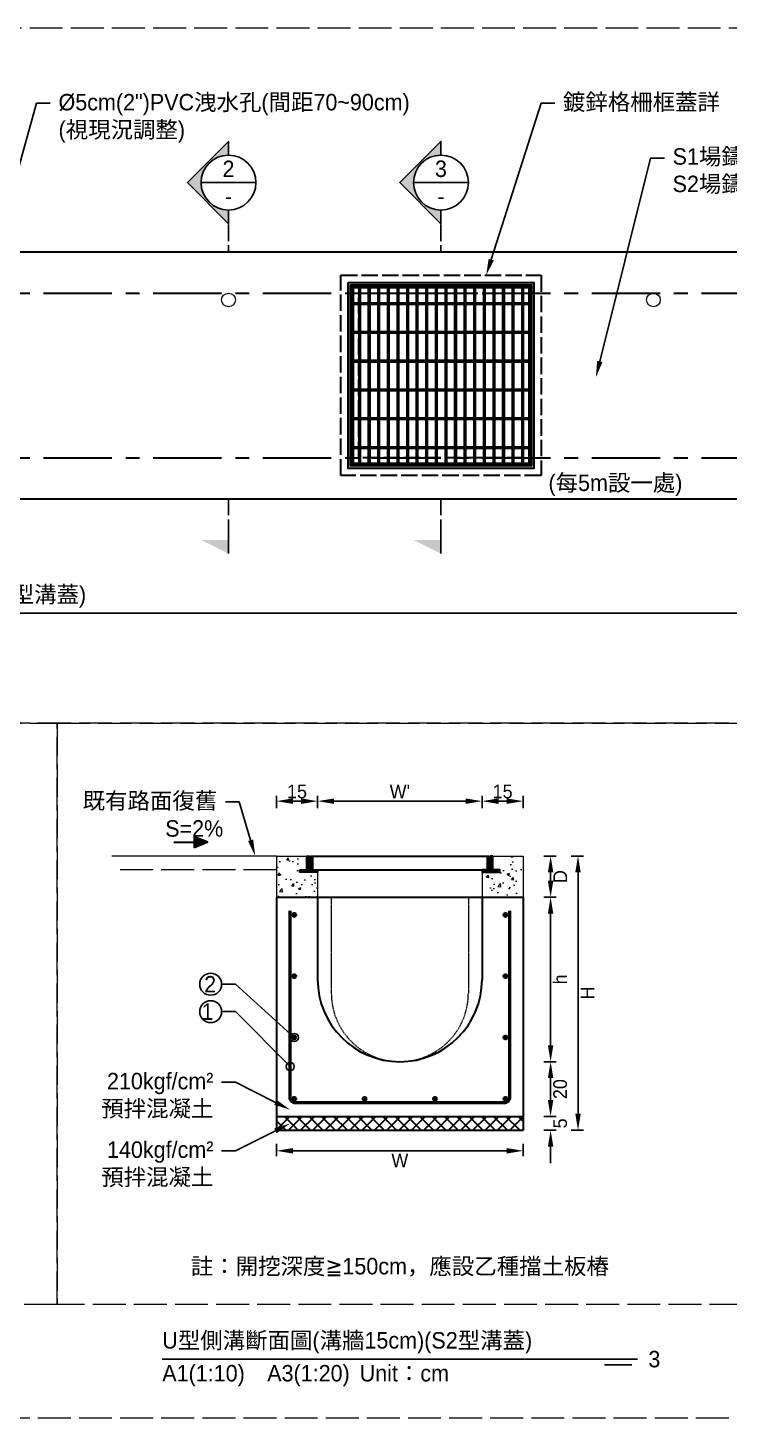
# Model space of a CAD drawing. Extents: x -8520 to 1950, y -2159 to 466.
# Drawn here: x -1471 to -1215, y -1164 to -657 of the extents above; entities that cross this region are included whole.
import ezdxf
from ezdxf import colors
from ezdxf.entities.mleader import LeaderData, LeaderLine
from ezdxf.math import Vec2, Vec3

# ---------------------------------------------------------------- set-up
doc = ezdxf.new("R2010")
doc.units = 0
doc.header["$MEASUREMENT"] = 0
for name, pattern in [('ACAD_ISO02W100', [15, 12, -3]), ('CENTERX2', [4, 2.5, -0.5, 0.5, -0.5]), ('HIDDEN', [0.375, 0.25, -0.125])]:
    doc.linetypes.add(name, pattern=pattern)
doc.layers.add('一、4.基本-隱藏', color=9, linetype='ACAD_ISO02W100', lineweight=20, plot=False)
doc.layers.add('三、3.文字-註解文字', color=2, linetype='Continuous')
for name, color, linetype, lineweight in [('二、1.繪圖-既有設施', 8, 'Continuous', 20), ('二、2.繪圖-施作項目', 181, 'Continuous', 30), ('二、3.繪圖-排水流向', 170, 'Continuous', 30), ('二、4.繪圖-設計鋪面', 40, 'Continuous', 20), ('二、5.繪圖-鋼筋', 60, 'Continuous', 50), ('二、6.繪圖-其他施作項目', 35, 'Continuous', 30)]:
    doc.layers.add(name, color=color, linetype=linetype, lineweight=lineweight)
doc.styles.add('次圖名(詳圖)', font='MS PGothic.ttf', dxfattribs={"height": 6})
doc.styles.add('註解文字(詳圖)', font='MS PGothic.ttf', dxfattribs={"height": 5})
doc.dimstyles.new('註解文字(詳圖)', dxfattribs={"dimtxt": 6, "dimasz": 6, "dimexe": 2, "dimexo": 5, "dimgap": 1, "dimtad": 2, "dimzin": 0, "dimdsep": 46, "dimtxsty": '註解文字(詳圖)', "dimcen": 0.1, "dimclrd": 256, "dimclre": 256, "dimclrt": 256, "dimadec": 0, "dimazin": 0, "dimtfac": 1, "dimtofl": 0, "dimtmove": 0, "dimatfit": 3, "dimfxlon": 1, "dimtolj": 1, "dimtzin": 0, "dimlwd": -1, "dimlwe": -1, "dimarcsym": 1})
pattern_1 = [(45, (-2755.3608, -570.0957), (-2.65165, 2.65165), []), (45, (-2754.477, -570.0957), (-2.65165, 2.65165), []), (45, (-2753.593, -570.0957), (-2.65165, 2.65165), []), (45, (-2752.709, -570.0957), (-2.65165, 2.65165), [])]

# ---------------------------------------------------------------- blocks, each defined once
blk = doc.blocks.new('排水流向')
at = {"layer": '二、3.繪圖-排水流向'}
h = blk.add_hatch(color=256, dxfattribs=at)
h.dxf.hatch_style = 1
h.paths.add_polyline_path([(0, 1), (0, -1), (2.5, 0)])
for points in [[(-3.75, 0), (0, 0)], [(0, 1), (0, -1)], [(2.5, 0), (0, 1)], [(2.5, 0), (0, -1)]]:
    blk.add_lwpolyline(points, dxfattribs=at)
blk = doc.blocks.new('*D112')
at = {"layer": 'Defpoints', "color": 0, "transparency": 16777216}
for p in [(-1365, -939), (-1365, -974), (-1305, -974)]:
    blk.add_point(p, dxfattribs=at)
at = {"layer": '三、3.文字-註解文字', "transparency": 16777216}
for p, q in [((-1365, -941.5), (-1365, -937)), ((-1305, -941.5), (-1305, -937)), ((-1311, -939), (-1359, -939))]:
    blk.add_line(p, q, dxfattribs=at)
for points in [[(-1359, -938), (-1359, -940), (-1365, -939)], [(-1311, -938), (-1311, -940), (-1305, -939)]]:
    blk.add_solid(points, dxfattribs=at)
at = {"layer": '三、3.文字-註解文字', "transparency": 16777216, "insert": (-1335, -935.5), "char_height": 5, "attachment_point": 5, "style": '註解文字(詳圖)'}
blk.add_mtext("\\A1;W'", dxfattribs=at)
blk = doc.blocks.new('*D113')
at = {"layer": 'Defpoints', "color": 0, "transparency": 16777216}
for p in [(-1380, -939), (-1380, -974), (-1365, -974)]:
    blk.add_point(p, dxfattribs=at)
at = {"layer": '三、3.文字-註解文字', "transparency": 16777216}
for p, q in [((-1380, -941.5), (-1380, -937)), ((-1365, -941.5), (-1365, -937)), ((-1371, -939), (-1374, -939))]:
    blk.add_line(p, q, dxfattribs=at)
for points in [[(-1374, -938), (-1374, -940), (-1380, -939)], [(-1371, -938), (-1371, -940), (-1365, -939)]]:
    blk.add_solid(points, dxfattribs=at)
at = {"layer": '三、3.文字-註解文字', "transparency": 16777216, "insert": (-1372.5, -935.5), "char_height": 5, "attachment_point": 5, "style": '註解文字(詳圖)'}
blk.add_mtext('\\A1;15', dxfattribs=at)
blk = doc.blocks.new('*D114')
at = {"layer": 'Defpoints', "color": 0, "transparency": 16777216}
for p in [(-1305, -939), (-1305, -974), (-1290, -974)]:
    blk.add_point(p, dxfattribs=at)
at = {"layer": '三、3.文字-註解文字', "transparency": 16777216}
for p, q in [((-1305, -941.5), (-1305, -937)), ((-1290, -941.5), (-1290, -937)), ((-1296, -939), (-1299, -939))]:
    blk.add_line(p, q, dxfattribs=at)
for points in [[(-1299, -938), (-1299, -940), (-1305, -939)], [(-1296, -938), (-1296, -940), (-1290, -939)]]:
    blk.add_solid(points, dxfattribs=at)
at = {"layer": '三、3.文字-註解文字', "transparency": 16777216, "insert": (-1297.5, -935.5), "char_height": 5, "attachment_point": 5, "style": '註解文字(詳圖)'}
blk.add_mtext('\\A1;15', dxfattribs=at)
blk = doc.blocks.new('*D132')
at = {"layer": 'Defpoints', "color": 0, "transparency": 16777216}
for p in [(-1380, -1059), (-1290, -1059), (-1380, -1066.5)]:
    blk.add_point(p, dxfattribs=at)
at = {"layer": '三、3.文字-註解文字', "transparency": 16777216}
for p, q in [((-1380, -1064), (-1380, -1068.5)), ((-1290, -1064), (-1290, -1068.5)), ((-1296, -1066.5), (-1374, -1066.5))]:
    blk.add_line(p, q, dxfattribs=at)
for points in [[(-1374, -1065.5), (-1374, -1067.5), (-1380, -1066.5)], [(-1296, -1065.5), (-1296, -1067.5), (-1290, -1066.5)]]:
    blk.add_solid(points, dxfattribs=at)
at = {"layer": '三、3.文字-註解文字', "transparency": 16777216, "insert": (-1335, -1070), "char_height": 5, "attachment_point": 5, "style": '註解文字(詳圖)'}
blk.add_mtext('\\A1;W', dxfattribs=at)
blk = doc.blocks.new('*D153')
at = {"layer": 'Defpoints', "color": 0, "transparency": 16777216}
for p in [(-1335, -974), (-1280, -974), (-1335, -1034)]:
    blk.add_point(p, dxfattribs=at)
at = {"layer": '三、3.文字-註解文字', "transparency": 16777216}
for p, q in [((-1282.5, -974), (-1278, -974)), ((-1280, -1028), (-1280, -980)), ((-1282.5, -1034), (-1278, -1034))]:
    blk.add_line(p, q, dxfattribs=at)
for points in [[(-1281, -980), (-1279, -980), (-1280, -974)], [(-1281, -1028), (-1279, -1028), (-1280, -1034)]]:
    blk.add_solid(points, dxfattribs=at)
at = {"layer": '三、3.文字-註解文字', "transparency": 16777216, "insert": (-1276.5, -1004), "char_height": 5, "attachment_point": 5, "rotation": 90, "style": '註解文字(詳圖)'}
blk.add_mtext('\\A1;h', dxfattribs=at)
blk = doc.blocks.new('*D154')
at = {"layer": 'Defpoints', "color": 0, "transparency": 16777216}
for p in [(-1335, -1034), (-1335, -1054), (-1280, -1054)]:
    blk.add_point(p, dxfattribs=at)
at = {"layer": '三、3.文字-註解文字', "transparency": 16777216}
for p, q in [((-1282.5, -1034), (-1278, -1034)), ((-1280, -1040), (-1280, -1048)), ((-1282.5, -1054), (-1278, -1054))]:
    blk.add_line(p, q, dxfattribs=at)
for points in [[(-1281, -1040), (-1279, -1040), (-1280, -1034)], [(-1281, -1048), (-1279, -1048), (-1280, -1054)]]:
    blk.add_solid(points, dxfattribs=at)
at = {"layer": '三、3.文字-註解文字', "transparency": 16777216, "insert": (-1276.5, -1044), "char_height": 5, "attachment_point": 5, "rotation": 90, "style": '註解文字(詳圖)'}
blk.add_mtext('\\A1;20', dxfattribs=at)
blk = doc.blocks.new('*D155')
at = {"layer": 'Defpoints', "color": 0, "transparency": 16777216}
for p in [(-1335, -1054), (-1335, -1059), (-1280, -1059)]:
    blk.add_point(p, dxfattribs=at)
at = {"layer": '三、3.文字-註解文字', "transparency": 16777216}
for p, q in [((-1280, -1048), (-1280, -1042)), ((-1282.5, -1054), (-1278, -1054)), ((-1282.5, -1059), (-1278, -1059)), ((-1280, -1065), (-1280, -1071))]:
    blk.add_line(p, q, dxfattribs=at)
for points in [[(-1281, -1048), (-1279, -1048), (-1280, -1054)], [(-1281, -1065), (-1279, -1065), (-1280, -1059)]]:
    blk.add_solid(points, dxfattribs=at)
at = {"layer": '三、3.文字-註解文字', "transparency": 16777216, "insert": (-1276.5, -1056.5), "char_height": 5, "attachment_point": 5, "rotation": 90, "style": '註解文字(詳圖)'}
blk.add_mtext('\\A1;5', dxfattribs=at)
blk = doc.blocks.new('*D156')
at = {"layer": 'Defpoints', "color": 0, "transparency": 16777216}
for p in [(-1290, -959), (-1280, -959), (-1290, -974)]:
    blk.add_point(p, dxfattribs=at)
at = {"layer": '三、3.文字-註解文字', "transparency": 16777216}
for p, q in [((-1282.5, -959), (-1278, -959)), ((-1280, -968), (-1280, -965)), ((-1282.5, -974), (-1278, -974))]:
    blk.add_line(p, q, dxfattribs=at)
for points in [[(-1281, -965), (-1279, -965), (-1280, -959)], [(-1281, -968), (-1279, -968), (-1280, -974)]]:
    blk.add_solid(points, dxfattribs=at)
at = {"layer": '三、3.文字-註解文字', "transparency": 16777216, "insert": (-1276.5, -966.5), "char_height": 5, "attachment_point": 5, "rotation": 90, "style": '註解文字(詳圖)'}
blk.add_mtext('\\A1;D', dxfattribs=at)
blk = doc.blocks.new('*D157')
at = {"layer": 'Defpoints', "color": 0, "transparency": 16777216}
for p in [(-1290, -959), (-1270, -959), (-1290, -1059)]:
    blk.add_point(p, dxfattribs=at)
at = {"layer": '三、3.文字-註解文字', "transparency": 16777216}
for p, q in [((-1272.5, -959), (-1268, -959)), ((-1270, -1053), (-1270, -965)), ((-1272.5, -1059), (-1268, -1059))]:
    blk.add_line(p, q, dxfattribs=at)
for points in [[(-1271, -965), (-1269, -965), (-1270, -959)], [(-1271, -1053), (-1269, -1053), (-1270, -1059)]]:
    blk.add_solid(points, dxfattribs=at)
at = {"layer": '三、3.文字-註解文字', "transparency": 16777216, "insert": (-1266.5, -1009), "char_height": 5, "attachment_point": 5, "rotation": 90, "style": '註解文字(詳圖)'}
blk.add_mtext('\\A1;H', dxfattribs=at)
blk = doc.blocks.new('_Small')
at = {"color": 0, "linetype": 'ByBlock', "lineweight": -2}
blk.add_circle((0, 0), 0.25, dxfattribs=at)
blk = doc.blocks.new('*D377')
at = {"layer": 'Defpoints', "color": 0, "transparency": 16777216}
for p in [(-1575, -738.75), (-615, -738.75), (-1545, -828.75)]:
    blk.add_point(p, dxfattribs=at)
at = {"layer": '三、3.文字-註解文字', "transparency": 16777216}
for p, q in [((-1572.5, -738.75), (-1577, -738.75)), ((-1575, -822.75), (-1575, -744.75)), ((-1572.5, -828.75), (-1577, -828.75))]:
    blk.add_line(p, q, dxfattribs=at)
for points in [[(-1576, -744.75), (-1574, -744.75), (-1575, -738.75)], [(-1576, -822.75), (-1574, -822.75), (-1575, -828.75)]]:
    blk.add_solid(points, dxfattribs=at)
at = {"layer": '三、3.文字-註解文字', "transparency": 16777216, "insert": (-1578.5, -783.75), "char_height": 5, "attachment_point": 5, "rotation": 90, "style": '註解文字(詳圖)'}
blk.add_mtext('\\A1;W', dxfattribs=at)
blk = doc.blocks.new('*D378')
at = {"layer": 'Defpoints', "color": 0, "transparency": 16777216}
for p in [(-2505, -738.75), (-615, -738.75), (-2475, -828.75)]:
    blk.add_point(p, dxfattribs=at)
at = {"layer": '三、3.文字-註解文字', "transparency": 16777216}
for p, q in [((-2502.5, -738.75), (-2507, -738.75)), ((-2505, -822.75), (-2505, -744.75)), ((-2502.5, -828.75), (-2507, -828.75))]:
    blk.add_line(p, q, dxfattribs=at)
for points in [[(-2506, -744.75), (-2504, -744.75), (-2505, -738.75)], [(-2506, -822.75), (-2504, -822.75), (-2505, -828.75)]]:
    blk.add_solid(points, dxfattribs=at)
at = {"layer": '三、3.文字-註解文字', "transparency": 16777216, "insert": (-2508.5, -783.75), "char_height": 5, "attachment_point": 5, "rotation": 90, "style": '註解文字(詳圖)'}
blk.add_mtext('\\A1;W', dxfattribs=at)

msp = doc.modelspace()

# ---------------------------------------------------------------- hatches: boundary and pattern name
at = {"layer": '三、3.文字-註解文字'}
h = msp.add_hatch(color=256, dxfattribs=at)
h.dxf.hatch_style = 1
h.paths.add_polyline_path([(-1397.5, -698.443), (-1412.5, -713.443), (-1397.5, -728.443), (-1397.5, -723.443, -0.4142136), (-1407.5, -713.443, -0.4142136), (-1397.5, -703.443)])
h = msp.add_hatch(color=256, dxfattribs=at)
h.dxf.hatch_style = 1
h.paths.add_polyline_path([(-1320, -698.443), (-1335, -713.443), (-1320, -728.443), (-1320, -723.443, -0.4142136), (-1330, -713.443, -0.4142136), (-1320, -703.443)])
h = msp.add_hatch(color=256, dxfattribs=at)
h.dxf.hatch_style = 1
h.paths.add_polyline_path([(-1407.5, -843.75), (-1397.5, -848.75), (-1397.5, -843.75)])
h = msp.add_hatch(color=256, dxfattribs=at)
h.dxf.hatch_style = 1
h.paths.add_polyline_path([(-1330, -843.75), (-1320, -848.75), (-1320, -843.75)])
at = {"layer": '二、1.繪圖-既有設施'}
h = msp.add_hatch(dxfattribs=at)
h.set_pattern_fill('AR-CONC', color=256, scale=0.05)
h.set_pattern_definition([(50, (-557.277, -1172.978), (9.109233, -0.796954), [0.9525, -10.4775]), (355, (-557.277, -1172.978), (-1.76217, 9.55284), [0.762, -8.38203]), (100.4514, (-556.518, -1173.044), (7.34706, 8.75589), [0.8095, -8.90451]), (46.1842, (-557.277, -1170.438), (13.55395, -2.10212), [1.42875, -15.71625]), (96.6356, (-556.147, -1170.613), (11.8702, 12.3713), [1.21425, -13.35678]), (351.1842, (-557.277, -1170.438), (11.8702, 12.3713), [1.143, -12.57299]), (21, (-556.007, -1171.073), (7.58072, -5.11326), [0.9525, -10.4775]), (326, (-556.007, -1171.073), (3.0901, 9.2094), [0.762, -8.382]), (71.4514, (-555.375, -1171.499), (10.67082, 4.09614), [0.8095, -8.9045]), (37.5, (-557.277, -1172.9777), (0.15443, 4.227752), [0, -8.2804, 0, -8.509, 0, -8.41375]), (7.5, (-557.277, -1172.9777), (3.340983, 5.009029), [0, -4.8514, 0, -8.0899, 0, -3.20675]), (327.5, (-560.109, -1172.9777), (6.77953, -0.286437), [0, -3.175, 0, -9.906, 0, -13.1445]), (317.5, (-561.379, -1172.9777), (7.40646, 1.271325), [0, -4.1275, 0, -6.5786, 0, -9.3345])])
h.paths.add_polyline_path([(-1371.5, -964), (-1368.9, -964), (-1368.9, -959), (-1380, -959), (-1380, -974), (-1365, -974), (-1365, -964.9), (-1371.5, -964.9)])
h.paths.add_polyline_path([(-1290, -974), (-1290, -959), (-1301.1, -959), (-1301.1, -964), (-1298.5, -964), (-1298.5, -964.9), (-1305, -964.9), (-1305, -974)])
at = {"layer": '二、2.繪圖-施作項目'}
h = msp.add_hatch(dxfattribs=at)
h.set_pattern_fill('ANSI37', color=256)
h.set_pattern_definition([(45, (-1836.3714, -1376.0178), (-2.245064, 2.245064), []), (135, (-1836.3714, -1376.0178), (-2.245064, -2.245064), [])])
h.paths.add_polyline_path([(-1380, -1054), (-1380, -1059), (-1290, -1059), (-1290, -1054)])
at = {"layer": '二、5.繪圖-鋼筋'}
h = msp.add_hatch(color=256, dxfattribs=at)
h.dxf.hatch_style = 1
h.paths.add_polyline_path([(-1373, -980.5, 1), (-1374, -980.5, 1)])
h = msp.add_hatch(color=256, dxfattribs=at)
h.dxf.hatch_style = 1
h.paths.add_polyline_path([(-1296, -980.5, 1), (-1297, -980.5, 1)])
h = msp.add_hatch(color=256, dxfattribs=at)
h.dxf.hatch_style = 1
h.paths.add_polyline_path([(-1373, -1002.84, 1), (-1374, -1002.84, 1)])
h = msp.add_hatch(color=256, dxfattribs=at)
h.dxf.hatch_style = 1
h.paths.add_polyline_path([(-1296, -1002.84, 1), (-1297, -1002.84, 1)])
h = msp.add_hatch(color=256, dxfattribs=at)
h.dxf.hatch_style = 1
h.paths.add_polyline_path([(-1373, -1025.17, 1), (-1374, -1025.17, 1)])
h = msp.add_hatch(color=256, dxfattribs=at)
h.dxf.hatch_style = 1
h.paths.add_polyline_path([(-1296, -1025.17, 1), (-1297, -1025.17, 1)])
h = msp.add_hatch(color=256, dxfattribs=at)
h.dxf.hatch_style = 1
h.paths.add_polyline_path([(-1373, -1047.5, 1), (-1374, -1047.5, 1)])
h = msp.add_hatch(color=256, dxfattribs=at)
h.dxf.hatch_style = 1
h.paths.add_polyline_path([(-1347.33, -1047.5, 1), (-1348.33, -1047.5, 1)])
h = msp.add_hatch(color=256, dxfattribs=at)
h.dxf.hatch_style = 1
h.paths.add_polyline_path([(-1321.66, -1047.5, 1), (-1322.66, -1047.5, 1)])
h = msp.add_hatch(color=256, dxfattribs=at)
h.dxf.hatch_style = 1
h.paths.add_polyline_path([(-1296, -1047.5, 1), (-1297, -1047.5, 1)])
at = {"layer": '二、6.繪圖-其他施作項目'}
h = msp.add_hatch(color=256, dxfattribs=at)
h.dxf.hatch_style = 1
h.paths.add_polyline_path([(-1353.9, -817.65), (-1286.1, -817.65), (-1286.1, -749.85), (-1353.9, -749.85)])
h.paths.add_polyline_path([(-1353, -816.75), (-1287, -816.75), (-1287, -750.75), (-1353, -750.75)], flags=16)
h = msp.add_hatch(dxfattribs=at)
h.set_pattern_fill('ANSI34', color=256, scale=5)
h.set_pattern_definition(pattern_1)
h.paths.add_polyline_path([(-1288, -757.25), (-1352, -757.25), (-1352, -757.75), (-1288, -757.75)])
h = msp.add_hatch(dxfattribs=at)
h.set_pattern_fill('ANSI34', color=256, scale=5)
h.set_pattern_definition(pattern_1)
h.paths.add_polyline_path([(-1288, -767.75), (-1352, -767.75), (-1352, -768.25), (-1288, -768.25)])
h = msp.add_hatch(dxfattribs=at)
h.set_pattern_fill('ANSI34', color=256, scale=5)
h.set_pattern_definition(pattern_1)
h.paths.add_polyline_path([(-1288, -778.25), (-1352, -778.25), (-1352, -778.75), (-1288, -778.75)])
h = msp.add_hatch(dxfattribs=at)
h.set_pattern_fill('ANSI34', color=256, scale=5)
h.set_pattern_definition(pattern_1)
h.paths.add_polyline_path([(-1288, -788.75), (-1352, -788.75), (-1352, -789.25), (-1288, -789.25)])
h = msp.add_hatch(dxfattribs=at)
h.set_pattern_fill('ANSI34', color=256, scale=5)
h.set_pattern_definition(pattern_1)
h.paths.add_polyline_path([(-1288, -799.25), (-1352, -799.25), (-1352, -799.75), (-1288, -799.75)])
h = msp.add_hatch(dxfattribs=at)
h.set_pattern_fill('ANSI34', color=256, scale=5)
h.set_pattern_definition(pattern_1)
h.paths.add_polyline_path([(-1288, -809.75), (-1352, -809.75), (-1352, -810.25), (-1288, -810.25)])
h = msp.add_hatch(dxfattribs=at)
h.set_pattern_fill('ANSI31', color=256, scale=0.1)
h.set_pattern_definition([(45, (-140.16578, -1954.46255), (-0.2245064, 0.2245064), [])])
h.paths.add_polyline_path([(-1368, -959), (-1368.9, -959), (-1368.9, -964), (-1371.5, -964), (-1371.5, -964.9), (-1365, -964.9), (-1365, -964), (-1368, -964)])
h.paths.add_polyline_path([(-1302, -964), (-1305, -964), (-1305, -964.9), (-1298.5, -964.9), (-1298.5, -964), (-1301.1, -964), (-1301.1, -959), (-1302, -959)])

# ---------------------------------------------------------------- linework, layer by layer
at = {"layer": '一、4.基本-隱藏'}
for points in [[(-1710, -657), (-930, -657), (-930, -910.5), (-1710, -910.5)], [(-1710, -657), (-930, -657), (-930, -1164), (-1710, -1164)], [(-1710, -910.5), (-1460, -910.5), (-1460, -1122.5), (-1710, -1122.5)], [(-1460, -910.5), (-1210, -910.5), (-1210, -1122.5), (-1460, -1122.5)]]:
    msp.add_lwpolyline(points, close=True, dxfattribs=at)
at = {"layer": '一、4.基本-隱藏', "linetype": 'HIDDEN'}
for points in [[(-1380, -974), (-1290, -974)], [(-1380, -974), (-1380, -1059)], [(-1360, -974), (-1360, -1009)], [(-1310, -974), (-1310, -1009)], [(-1290, -974), (-1290, -1059)]]:
    msp.add_lwpolyline(points, dxfattribs=at)
msp.add_arc((-1335, -1009), 25, 180, 0, dxfattribs=at)
at = {"layer": '三、3.文字-註解文字'}
for points in [[(-1397.5, -703.443), (-1397.5, -698.443), (-1412.5, -713.443), (-1397.5, -728.443), (-1397.5, -723.443)], [(-1320, -703.443), (-1320, -698.443), (-1335, -713.443), (-1320, -728.443), (-1320, -723.443)], [(-1407.5, -713.443), (-1387.5, -713.443)], [(-1330, -713.443), (-1310, -713.443)], [(-1397.5, -848.75), (-1397.5, -838.75)], [(-1320, -848.75), (-1320, -838.75)], [(-1580, -870.5), (-1060, -870.5)], [(-1421.66, -1142.5), (-1248.34, -1142.5)], [(-1250.34, -1144.5), (-1260.34, -1144.5)]]:
    msp.add_lwpolyline(points, dxfattribs=at)
at = {"layer": '三、3.文字-註解文字', "linetype": 'ACAD_ISO02W100', "ltscale": 0.5}
for points in [[(-1397.5, -728.75), (-1397.5, -738.75)], [(-1320, -728.75), (-1320, -738.75)], [(-1397.5, -828.75), (-1397.5, -838.75)], [(-1320, -828.75), (-1320, -838.75)]]:
    msp.add_lwpolyline(points, dxfattribs=at)
at = {"layer": '三、3.文字-註解文字'}
for centre, radius in [((-1397.5, -713.443), 10), ((-1320, -713.443), 10), ((-1404, -1005.76), 4), ((-1404, -1015.76), 4)]:
    msp.add_circle(centre, radius, dxfattribs=at)
at = {"layer": '二、1.繪圖-既有設施'}
for points in [[(-1380, -959), (-1368.9, -959)], [(-1380, -959), (-1380, -974)], [(-1301.1, -959), (-1290, -959)], [(-1290, -959), (-1290, -974)], [(-1365, -964), (-1365, -974)], [(-1305, -964), (-1305, -974)]]:
    msp.add_lwpolyline(points, dxfattribs=at)
for centre in [(-1397.5, -756.25), (-1242.5, -756.25)]:
    msp.add_circle(centre, 2.5, dxfattribs=at)
at = {"layer": '二、2.繪圖-施作項目'}
for points in [[(-1545, -738.75), (-1095, -738.75)], [(-1545, -828.75), (-1095, -828.75)], [(-1380, -974), (-1290, -974)], [(-1380, -974), (-1380, -1059)], [(-1365, -974), (-1365, -1004)], [(-1305, -974), (-1305, -1004)], [(-1290, -974), (-1290, -1059)], [(-1380, -1054), (-1290, -1054)], [(-1380, -1059), (-1290, -1059)]]:
    msp.add_lwpolyline(points, dxfattribs=at)
at = {"layer": '二、2.繪圖-施作項目', "linetype": 'CENTERX2', "ltscale": 10}
for points in [[(-1545, -753.75), (-1095, -753.75)], [(-1545, -813.75), (-1095, -813.75)]]:
    msp.add_lwpolyline(points, dxfattribs=at)
at = {"layer": '二、2.繪圖-施作項目'}
msp.add_arc((-1335, -1004), 30, 180, 0, dxfattribs=at)
at = {"layer": '二、4.繪圖-設計鋪面'}
msp.add_lwpolyline([(-1380, -959), (-1440, -959)], dxfattribs=at)
at = {"layer": '二、4.繪圖-設計鋪面', "linetype": 'ACAD_ISO02W100'}
msp.add_lwpolyline([(-1380, -964), (-1440, -964)], dxfattribs=at)
at = {"layer": '二、5.繪圖-鋼筋'}
msp.add_lwpolyline([(-1295, -979), (-1295, -1047, -0.4142136), (-1297, -1049), (-1373, -1049, -0.4142136), (-1375, -1047), (-1375, -979)], format="xyb", dxfattribs=at)
for centre in [(-1373.5, -980.5), (-1296.5, -980.5), (-1373.5, -1002.84), (-1296.5, -1002.84), (-1373.5, -1025.17), (-1296.5, -1025.17), (-1373.5, -1047.5), (-1347.83, -1047.5), (-1322.16, -1047.5), (-1296.5, -1047.5)]:
    msp.add_circle(centre, 0.5, dxfattribs=at)
at = {"layer": '二、6.繪圖-其他施作項目', "linetype": 'ACAD_ISO02W100', "ltscale": 0.5}
for points in [[(-1356.5, -747.25), (-1283.5, -747.25), (-1283.5, -820.25), (-1356.5, -820.25)], [(-1350, -753.75), (-1290, -753.75), (-1290, -813.75), (-1350, -813.75)]]:
    msp.add_lwpolyline(points, close=True, dxfattribs=at)
at = {"layer": '二、6.繪圖-其他施作項目'}
for points in [[(-1353.9, -749.85), (-1286.1, -749.85), (-1286.1, -817.65), (-1353.9, -817.65)], [(-1353, -750.75), (-1287, -750.75), (-1287, -816.75), (-1353, -816.75)], [(-1352.5, -751.25), (-1287.5, -751.25), (-1287.5, -816.25), (-1352.5, -816.25)], [(-1371.5, -964), (-1368.9, -964), (-1368.9, -959), (-1368, -959), (-1368, -964), (-1365, -964), (-1365, -964.9), (-1371.5, -964.9)], [(-1301.1, -959), (-1302, -959), (-1302, -964), (-1305, -964), (-1305, -964.9), (-1298.5, -964.9), (-1298.5, -964), (-1301.1, -964)]]:
    msp.add_lwpolyline(points, close=True, dxfattribs=at)
for points in [[(-1352.5, -751.25), (-1287.5, -751.25)], [(-1352.5, -751.25), (-1352.5, -816.25)], [(-1352, -751.25), (-1352, -816.25)], [(-1352, -751.75), (-1288, -751.75)], [(-1350, -751.75), (-1350, -757.25)], [(-1349.5, -751.75), (-1349.5, -757.25)], [(-1346.5, -751.75), (-1346.5, -757.25)], [(-1346, -751.75), (-1346, -757.25)], [(-1343, -751.75), (-1343, -757.25)], [(-1342.5, -751.75), (-1342.5, -757.25)], [(-1339.5, -751.75), (-1339.5, -757.25)], [(-1339, -751.75), (-1339, -757.25)], [(-1336, -751.75), (-1336, -757.25)], [(-1335.5, -751.75), (-1335.5, -757.25)], [(-1332.5, -751.75), (-1332.5, -757.25)], [(-1332, -751.75), (-1332, -757.25)], [(-1329, -751.75), (-1329, -757.25)], [(-1328.5, -751.75), (-1328.5, -757.25)], [(-1325.5, -751.75), (-1325.5, -757.25)], [(-1325, -751.75), (-1325, -757.25)], [(-1322, -751.75), (-1322, -757.25)], [(-1321.5, -751.75), (-1321.5, -757.25)], [(-1318.5, -751.75), (-1318.5, -757.25)], [(-1318, -751.75), (-1318, -757.25)], [(-1315, -751.75), (-1315, -757.25)], [(-1314.5, -751.75), (-1314.5, -757.25)], [(-1311.5, -751.75), (-1311.5, -757.25)], [(-1311, -751.75), (-1311, -757.25)], [(-1308, -751.75), (-1308, -757.25)], [(-1307.5, -751.75), (-1307.5, -757.25)], [(-1304.5, -751.75), (-1304.5, -757.25)], [(-1304, -751.75), (-1304, -757.25)], [(-1301, -751.75), (-1301, -757.25)], [(-1300.5, -751.75), (-1300.5, -757.25)], [(-1297.5, -751.75), (-1297.5, -757.25)], [(-1297, -751.75), (-1297, -757.25)], [(-1294, -751.75), (-1294, -757.25)], [(-1293.5, -751.75), (-1293.5, -757.25)], [(-1290.5, -751.75), (-1290.5, -757.25)], [(-1290, -751.75), (-1290, -757.25)], [(-1288, -751.25), (-1288, -816.25)], [(-1287.5, -751.25), (-1287.5, -816.25)], [(-1352, -757.25), (-1288, -757.25)], [(-1352, -757.75), (-1288, -757.75)], [(-1350, -757.75), (-1350, -767.75)], [(-1349.5, -757.75), (-1349.5, -767.75)], [(-1346.5, -757.75), (-1346.5, -767.75)], [(-1346, -757.75), (-1346, -767.75)], [(-1343, -757.75), (-1343, -767.75)], [(-1342.5, -757.75), (-1342.5, -767.75)], [(-1339.5, -757.75), (-1339.5, -767.75)], [(-1339, -757.75), (-1339, -767.75)], [(-1336, -757.75), (-1336, -767.75)], [(-1335.5, -757.75), (-1335.5, -767.75)], [(-1332.5, -757.75), (-1332.5, -767.75)], [(-1332, -757.75), (-1332, -767.75)], [(-1329, -757.75), (-1329, -767.75)], [(-1328.5, -757.75), (-1328.5, -767.75)], [(-1325.5, -757.75), (-1325.5, -767.75)], [(-1325, -757.75), (-1325, -767.75)], [(-1322, -757.75), (-1322, -767.75)], [(-1321.5, -757.75), (-1321.5, -767.75)], [(-1318.5, -757.75), (-1318.5, -767.75)], [(-1318, -757.75), (-1318, -767.75)], [(-1315, -757.75), (-1315, -767.75)], [(-1314.5, -757.75), (-1314.5, -767.75)], [(-1311.5, -757.75), (-1311.5, -767.75)], [(-1311, -757.75), (-1311, -767.75)], [(-1308, -757.75), (-1308, -767.75)], [(-1307.5, -757.75), (-1307.5, -767.75)], [(-1304.5, -757.75), (-1304.5, -767.75)], [(-1304, -757.75), (-1304, -767.75)], [(-1301, -757.75), (-1301, -767.75)], [(-1300.5, -757.75), (-1300.5, -767.75)], [(-1297.5, -757.75), (-1297.5, -767.75)], [(-1297, -757.75), (-1297, -767.75)], [(-1294, -757.75), (-1294, -767.75)], [(-1293.5, -757.75), (-1293.5, -767.75)], [(-1290.5, -757.75), (-1290.5, -767.75)], [(-1290, -757.75), (-1290, -767.75)], [(-1352, -767.75), (-1288, -767.75)], [(-1352, -768.25), (-1288, -768.25)], [(-1350, -768.25), (-1350, -778.25)], [(-1349.5, -768.25), (-1349.5, -778.25)], [(-1346.5, -768.25), (-1346.5, -778.25)], [(-1346, -768.25), (-1346, -778.25)], [(-1343, -768.25), (-1343, -778.25)], [(-1342.5, -768.25), (-1342.5, -778.25)], [(-1339.5, -768.25), (-1339.5, -778.25)], [(-1339, -768.25), (-1339, -778.25)], [(-1336, -768.25), (-1336, -778.25)], [(-1335.5, -768.25), (-1335.5, -778.25)], [(-1332.5, -768.25), (-1332.5, -778.25)], [(-1332, -768.25), (-1332, -778.25)], [(-1329, -768.25), (-1329, -778.25)], [(-1328.5, -768.25), (-1328.5, -778.25)], [(-1325.5, -768.25), (-1325.5, -778.25)], [(-1325, -768.25), (-1325, -778.25)], [(-1322, -768.25), (-1322, -778.25)], [(-1321.5, -768.25), (-1321.5, -778.25)], [(-1318.5, -768.25), (-1318.5, -778.25)], [(-1318, -768.25), (-1318, -778.25)], [(-1315, -768.25), (-1315, -778.25)], [(-1314.5, -768.25), (-1314.5, -778.25)], [(-1311.5, -768.25), (-1311.5, -778.25)], [(-1311, -768.25), (-1311, -778.25)], [(-1308, -768.25), (-1308, -778.25)], [(-1307.5, -768.25), (-1307.5, -778.25)], [(-1304.5, -768.25), (-1304.5, -778.25)], [(-1304, -768.25), (-1304, -778.25)], [(-1301, -768.25), (-1301, -778.25)], [(-1300.5, -768.25), (-1300.5, -778.25)], [(-1297.5, -768.25), (-1297.5, -778.25)], [(-1297, -768.25), (-1297, -778.25)], [(-1294, -768.25), (-1294, -778.25)], [(-1293.5, -768.25), (-1293.5, -778.25)], [(-1290.5, -768.25), (-1290.5, -778.25)], [(-1290, -768.25), (-1290, -778.25)], [(-1352, -778.25), (-1288, -778.25)], [(-1352, -778.75), (-1288, -778.75)], [(-1350, -778.75), (-1350, -788.75)], [(-1349.5, -778.75), (-1349.5, -788.75)], [(-1346.5, -778.75), (-1346.5, -788.75)], [(-1346, -778.75), (-1346, -788.75)], [(-1343, -778.75), (-1343, -788.75)], [(-1342.5, -778.75), (-1342.5, -788.75)], [(-1339.5, -778.75), (-1339.5, -788.75)], [(-1339, -778.75), (-1339, -788.75)], [(-1336, -778.75), (-1336, -788.75)], [(-1335.5, -778.75), (-1335.5, -788.75)], [(-1332.5, -778.75), (-1332.5, -788.75)], [(-1332, -778.75), (-1332, -788.75)], [(-1329, -778.75), (-1329, -788.75)], [(-1328.5, -778.75), (-1328.5, -788.75)], [(-1325.5, -778.75), (-1325.5, -788.75)], [(-1325, -778.75), (-1325, -788.75)], [(-1322, -778.75), (-1322, -788.75)], [(-1321.5, -778.75), (-1321.5, -788.75)], [(-1318.5, -778.75), (-1318.5, -788.75)], [(-1318, -778.75), (-1318, -788.75)], [(-1315, -778.75), (-1315, -788.75)], [(-1314.5, -778.75), (-1314.5, -788.75)], [(-1311.5, -778.75), (-1311.5, -788.75)], [(-1311, -778.75), (-1311, -788.75)], [(-1308, -778.75), (-1308, -788.75)], [(-1307.5, -778.75), (-1307.5, -788.75)], [(-1304.5, -778.75), (-1304.5, -788.75)], [(-1304, -778.75), (-1304, -788.75)], [(-1301, -778.75), (-1301, -788.75)], [(-1300.5, -778.75), (-1300.5, -788.75)], [(-1297.5, -778.75), (-1297.5, -788.75)], [(-1297, -778.75), (-1297, -788.75)], [(-1294, -778.75), (-1294, -788.75)], [(-1293.5, -778.75), (-1293.5, -788.75)], [(-1290.5, -778.75), (-1290.5, -788.75)], [(-1290, -778.75), (-1290, -788.75)], [(-1352, -788.75), (-1288, -788.75)], [(-1352, -789.25), (-1288, -789.25)], [(-1350, -789.25), (-1350, -799.25)], [(-1349.5, -789.25), (-1349.5, -799.25)], [(-1346.5, -789.25), (-1346.5, -799.25)], [(-1346, -789.25), (-1346, -799.25)], [(-1343, -789.25), (-1343, -799.25)], [(-1342.5, -789.25), (-1342.5, -799.25)], [(-1339.5, -789.25), (-1339.5, -799.25)], [(-1339, -789.25), (-1339, -799.25)], [(-1336, -789.25), (-1336, -799.25)], [(-1335.5, -789.25), (-1335.5, -799.25)], [(-1332.5, -789.25), (-1332.5, -799.25)], [(-1332, -789.25), (-1332, -799.25)], [(-1329, -789.25), (-1329, -799.25)], [(-1328.5, -789.25), (-1328.5, -799.25)], [(-1325.5, -789.25), (-1325.5, -799.25)], [(-1325, -789.25), (-1325, -799.25)], [(-1322, -789.25), (-1322, -799.25)], [(-1321.5, -789.25), (-1321.5, -799.25)], [(-1318.5, -789.25), (-1318.5, -799.25)], [(-1318, -789.25), (-1318, -799.25)], [(-1315, -789.25), (-1315, -799.25)], [(-1314.5, -789.25), (-1314.5, -799.25)], [(-1311.5, -789.25), (-1311.5, -799.25)], [(-1311, -789.25), (-1311, -799.25)], [(-1308, -789.25), (-1308, -799.25)], [(-1307.5, -789.25), (-1307.5, -799.25)], [(-1304.5, -789.25), (-1304.5, -799.25)], [(-1304, -789.25), (-1304, -799.25)], [(-1301, -789.25), (-1301, -799.25)], [(-1300.5, -789.25), (-1300.5, -799.25)], [(-1297.5, -789.25), (-1297.5, -799.25)], [(-1297, -789.25), (-1297, -799.25)], [(-1294, -789.25), (-1294, -799.25)], [(-1293.5, -789.25), (-1293.5, -799.25)], [(-1290.5, -789.25), (-1290.5, -799.25)], [(-1290, -789.25), (-1290, -799.25)], [(-1352, -799.25), (-1288, -799.25)], [(-1352, -799.75), (-1288, -799.75)], [(-1350, -799.75), (-1350, -809.75)], [(-1349.5, -799.75), (-1349.5, -809.75)], [(-1346.5, -799.75), (-1346.5, -809.75)], [(-1346, -799.75), (-1346, -809.75)], [(-1343, -799.75), (-1343, -809.75)], [(-1342.5, -799.75), (-1342.5, -809.75)], [(-1339.5, -799.75), (-1339.5, -809.75)], [(-1339, -799.75), (-1339, -809.75)], [(-1336, -799.75), (-1336, -809.75)], [(-1335.5, -799.75), (-1335.5, -809.75)], [(-1332.5, -799.75), (-1332.5, -809.75)], [(-1332, -799.75), (-1332, -809.75)], [(-1329, -799.75), (-1329, -809.75)], [(-1328.5, -799.75), (-1328.5, -809.75)], [(-1325.5, -799.75), (-1325.5, -809.75)], [(-1325, -799.75), (-1325, -809.75)], [(-1322, -799.75), (-1322, -809.75)], [(-1321.5, -799.75), (-1321.5, -809.75)], [(-1318.5, -799.75), (-1318.5, -809.75)], [(-1318, -799.75), (-1318, -809.75)], [(-1315, -799.75), (-1315, -809.75)], [(-1314.5, -799.75), (-1314.5, -809.75)], [(-1311.5, -799.75), (-1311.5, -809.75)], [(-1311, -799.75), (-1311, -809.75)], [(-1308, -799.75), (-1308, -809.75)], [(-1307.5, -799.75), (-1307.5, -809.75)], [(-1304.5, -799.75), (-1304.5, -809.75)], [(-1304, -799.75), (-1304, -809.75)], [(-1301, -799.75), (-1301, -809.75)], [(-1300.5, -799.75), (-1300.5, -809.75)], [(-1297.5, -799.75), (-1297.5, -809.75)], [(-1297, -799.75), (-1297, -809.75)], [(-1294, -799.75), (-1294, -809.75)], [(-1293.5, -799.75), (-1293.5, -809.75)], [(-1290.5, -799.75), (-1290.5, -809.75)], [(-1290, -799.75), (-1290, -809.75)], [(-1352, -809.75), (-1288, -809.75)], [(-1352, -810.25), (-1288, -810.25)], [(-1350, -810.25), (-1350, -815.75)], [(-1349.5, -810.25), (-1349.5, -815.75)], [(-1346.5, -810.25), (-1346.5, -815.75)], [(-1346, -810.25), (-1346, -815.75)], [(-1343, -810.25), (-1343, -815.75)], [(-1342.5, -810.25), (-1342.5, -815.75)], [(-1339.5, -810.25), (-1339.5, -815.75)], [(-1339, -810.25), (-1339, -815.75)], [(-1336, -810.25), (-1336, -815.75)], [(-1335.5, -810.25), (-1335.5, -815.75)], [(-1332.5, -810.25), (-1332.5, -815.75)], [(-1332, -810.25), (-1332, -815.75)], [(-1329, -810.25), (-1329, -815.75)], [(-1328.5, -810.25), (-1328.5, -815.75)], [(-1325.5, -810.25), (-1325.5, -815.75)], [(-1325, -810.25), (-1325, -815.75)], [(-1322, -810.25), (-1322, -815.75)], [(-1321.5, -810.25), (-1321.5, -815.75)], [(-1318.5, -810.25), (-1318.5, -815.75)], [(-1318, -810.25), (-1318, -815.75)], [(-1315, -810.25), (-1315, -815.75)], [(-1314.5, -810.25), (-1314.5, -815.75)], [(-1311.5, -810.25), (-1311.5, -815.75)], [(-1311, -810.25), (-1311, -815.75)], [(-1308, -810.25), (-1308, -815.75)], [(-1307.5, -810.25), (-1307.5, -815.75)], [(-1304.5, -810.25), (-1304.5, -815.75)], [(-1304, -810.25), (-1304, -815.75)], [(-1301, -810.25), (-1301, -815.75)], [(-1300.5, -810.25), (-1300.5, -815.75)], [(-1297.5, -810.25), (-1297.5, -815.75)], [(-1297, -810.25), (-1297, -815.75)], [(-1294, -810.25), (-1294, -815.75)], [(-1293.5, -810.25), (-1293.5, -815.75)], [(-1290.5, -810.25), (-1290.5, -815.75)], [(-1290, -810.25), (-1290, -815.75)], [(-1352.5, -816.25), (-1287.5, -816.25)], [(-1352, -815.75), (-1288, -815.75)], [(-1367.5, -959), (-1367.5, -964)], [(-1367.5, -959), (-1302.5, -959)], [(-1366.9, -959), (-1366.9, -964)], [(-1303.1, -959), (-1303.1, -964)], [(-1302.5, -959), (-1302.5, -964)], [(-1367.5, -964), (-1302.5, -964)]]:
    msp.add_lwpolyline(points, dxfattribs=at)

# ---------------------------------------------------------------- block references
at = {"xscale": 2, "yscale": 2, "zscale": 2}
msp.add_blockref('排水流向', (-1410, -954), dxfattribs=at)

# ---------------------------------------------------------------- texts
at = {"layer": '三、3.文字-註解文字', "char_height": 6}
for s, width, gutter_width, insert, attachment_point, style in [('2', 6.60394, 25, (-1397.5, -708.443), 5, '註解文字(詳圖)'), ('3', 6.60394, 25, (-1320, -708.443), 5, '註解文字(詳圖)'), ('-', 6.60394, 25, (-1397.5, -718.443), 5, '註解文字(詳圖)'), ('-', 6.60394, 25, (-1320, -718.443), 5, '註解文字(詳圖)'), ('(每5m設一處)', 52.41253, 30, (-1256.354, -823.81), 5, '註解文字(詳圖)'), ('{\\fMS PGothic|b0|i0|c128|p34;U型側溝平面圖(溝牆15cm)}(S型溝蓋)', 138.66243, 15, (-1580, -864.5), 4, '次圖名(詳圖)'), ('{\\fMS PGothic|b0|i0|c128|p34;註：開挖深度≧150cm，應設乙種擋土板樁}', 156.49231, 30, (-1335, -1109), 5, '註解文字(詳圖)'), ('{\\fMS PGothic|b0|i0|c128|p34;U型側溝斷面圖}(溝牆15cm){\\fMS PGothic|b0|i0|c128|p34;(S2型溝蓋)}', 142.93624, 15, (-1421.66, -1136.5), 4, '次圖名(詳圖)'), ('3', 3, 15, (-1244.34, -1142.5), 4, '次圖名(詳圖)'), ('A1(1:10)\u3000A3(1:20){\\fMS PGothic|b0|i0|c128|p34;^IUnit：cm}', 136.03259, 15, (-1421.66, -1148.5), 4, '次圖名(詳圖)')]:
    msp.add_mtext_dynamic_manual_height_columns(s, width=width, gutter_width=gutter_width, heights=[0], dxfattribs=dict(at, insert=insert, attachment_point=attachment_point, style=style))
at = {"layer": '二、3.繪圖-排水流向', "insert": (-1410, -949), "char_height": 6, "attachment_point": 5, "style": '註解文字(詳圖)'}
msp.add_mtext_dynamic_manual_height_columns('{\\fMS PGothic|b0|i0|c128|p34;S=2%}', width=10.17412, gutter_width=30, heights=[0], dxfattribs=at)

# ---------------------------------------------------------------- dimensions: what is measured, and where the dimension line sits
at = {"layer": '三、3.文字-註解文字'}
for base, p1, p2, text, picture, middle in [((-2505, -738.75), (-2475, -828.75), (-615, -738.75), 'W', '*D378', (-2508.5, -783.75)), ((-1575, -738.75), (-1545, -828.75), (-615, -738.75), 'W', '*D377', (-1578.5, -783.75)), ((-1280, -959), (-1290, -974), (-1290, -959), 'D', '*D156', (-1276.5, -966.5)), ((-1270, -959), (-1290, -1059), (-1290, -959), 'H', '*D157', (-1266.5, -1009)), ((-1280, -974), (-1335, -1034), (-1335, -974), 'h', '*D153', (-1276.5, -1004)), ((-1280, -1054), (-1335, -1034), (-1335, -1054), '20', '*D154', (-1276.5, -1044)), ((-1280, -1059), (-1335, -1054), (-1335, -1059), '5', '*D155', (-1276.5, -1056.5))]:
    dim = msp.add_linear_dim(base=base, p1=p1, p2=p2, angle=90, text=text, dimstyle='註解文字(詳圖)', dxfattribs=at)
    dim.commit()
    dim.dimension.update_dxf_attribs({"geometry": picture, "text_midpoint": middle})
for base, p1, p2, text, picture, middle in [((-1380, -939), (-1365, -974), (-1380, -974), '15', '*D113', (-1372.5, -935.5)), ((-1365, -939), (-1305, -974), (-1365, -974), "W'", '*D112', (-1335, -935.5)), ((-1305, -939), (-1290, -974), (-1305, -974), '15', '*D114', (-1297.5, -935.5)), ((-1380, -1066.5), (-1290, -1059), (-1380, -1059), 'W', '*D132', (-1335, -1070))]:
    dim = msp.add_linear_dim(base=base, p1=p1, p2=p2, text=text, dimstyle='註解文字(詳圖)', dxfattribs=at)
    dim.commit()
    dim.dimension.update_dxf_attribs({"geometry": picture, "text_midpoint": middle})

# ---------------------------------------------------------------- leaders
ml = msp.add_multileader_mtext('Standard', dxfattribs=at)
ml.set_content('{\\fMS PGothic|b0|i0|c128|p34;%%C5cm}(2")PVC洩水孔(間距70~90cm)\\P(視現況調整)', color=256, style='註解文字(詳圖)')
ml.set_leader_properties(color=256, linetype='ByLayer', lineweight=-1)
ml.build(insert=Vec2(0, 0))
ml.multileader.update_dxf_attribs({"dogleg_length": 5, "arrow_head_size": 6})
ctx = ml.context
ctx.base_point, ctx.char_height, ctx.arrow_head_size, ctx.landing_gap_size, ctx.plane_origin = Vec3(-1462.5, -684.5), 6, 6, 3, Vec3(-1487.5, -767)
notes = []
notes.append((ctx, [(0, (1, 1, 0), (-1467.5, -684.5), (1, 0), 5, [(0, [(-1487.5, -756.25)], 0, [])])]))
ctx.mtext.insert, ctx.mtext.flow_direction = Vec3(-1459.5, -681.108), 5
ml = msp.add_multileader_mtext('Standard', dxfattribs=at)
ml.set_content('鍍鋅格柵框蓋詳', color=256, style='註解文字(詳圖)')
ml.set_leader_properties(color=256, linetype='ByLayer', lineweight=-1)
ml.build(insert=Vec2(0, 0))
ml.multileader.update_dxf_attribs({"dogleg_length": 5, "arrow_head_size": 6})
ctx = ml.context
ctx.base_point, ctx.char_height, ctx.arrow_head_size, ctx.landing_gap_size, ctx.plane_origin = Vec3(-1278.5, -684.5), 6, 6, 3, Vec3(-1303.5, -758)
notes.append((ctx, [(0, (1, 1, 0), (-1283.5, -684.5), (1, 0), 5, [(0, [(-1303.5, -747.25)], 0, [])])]))
ctx.mtext.insert, ctx.mtext.flow_direction = Vec3(-1275.5, -681.074), 5
ml = msp.add_multileader_mtext('Standard', dxfattribs=at)
ml.set_content('{\\fMS PGothic|b0|i0|c128|p34;S1}場鑄溝蓋板(280kgf/cm²混凝土)或\\PS2場鑄溝蓋板(280kgf/cm²混凝土)詳', color=256, style='註解文字(詳圖)')
ml.set_leader_properties(color=256, linetype='ByLayer', lineweight=-1)
ml.build(insert=Vec2(0, 0))
ml.multileader.update_dxf_attribs({"dogleg_length": 5, "arrow_head_size": 6})
ctx = ml.context
ctx.base_point, ctx.char_height, ctx.arrow_head_size, ctx.landing_gap_size, ctx.plane_origin = Vec3(-1238.5, -704.5), 6, 6, 3, Vec3(-1263.5, -784.5)
notes.append((ctx, [(0, (1, 1, 0), (-1243.5, -704.5), (1, 0), 5, [(0, [(-1263.5, -784.5)], 0, [])])]))
ctx.mtext.insert, ctx.mtext.flow_direction = Vec3(-1235.5, -700.92), 5
ml = msp.add_multileader_mtext('Standard', dxfattribs=at)
ml.set_content('既有路面復舊', color=256, style='註解文字(詳圖)')
ml.set_leader_properties(color=256, linetype='ByLayer', lineweight=-1)
ml.build(insert=Vec2(0, 0))
ml.multileader.update_dxf_attribs({"dogleg_length": 5, "arrow_head_size": 6})
ctx = ml.context
ctx.base_point, ctx.char_height, ctx.arrow_head_size, ctx.landing_gap_size, ctx.plane_origin = Vec3(-1455.94, -939.25), 6, 6, 3, Vec3(-1472.575, -917.337)
ctx.text_align_type = 2
notes.append((ctx, [(1, (1, 1, 0), (-1393.599, -939.25), (-1, 0), 5, [(0, [(-1387.744, -959)], 0, [])])]))
ctx.mtext.insert, ctx.mtext.alignment, ctx.mtext.flow_direction = Vec3(-1401.599, -935.841), 3, 5
ml = msp.add_multileader_mtext('Standard', dxfattribs=at)
ml.set_content('2', color=256, style='註解文字(詳圖)')
ml.set_leader_properties(color=256, linetype='ByLayer', lineweight=-1)
ml.set_arrow_properties(name='SMALL')
ml.build(insert=Vec2(0, 0))
ml.multileader.update_dxf_attribs({"dogleg_length": 5, "arrow_head_size": 6})
ctx = ml.context
ctx.base_point, ctx.char_height, ctx.arrow_head_size, ctx.plane_origin = Vec3(-1407.477, -1005.76), 6, 6, Vec3(-1373.5, -1025.76)
ctx.text_align_type = 2
notes.append((ctx, [(0, (1, 1, 0), (-1395, -1005.76), (-1, 0), 5, [(0, [(-1373.5, -1025.17)], 0, [])])]))
ctx.mtext.insert, ctx.mtext.alignment, ctx.mtext.flow_direction = Vec3(-1402, -1002.76), 3, 5
ml = msp.add_multileader_mtext('Standard', dxfattribs=at)
ml.set_content('1', color=256, style='註解文字(詳圖)')
ml.set_leader_properties(color=256, linetype='ByLayer', lineweight=-1)
ml.set_arrow_properties(name='SMALL')
ml.build(insert=Vec2(0, 0))
ml.multileader.update_dxf_attribs({"dogleg_length": 5, "arrow_head_size": 6})
ctx = ml.context
ctx.base_point, ctx.char_height, ctx.arrow_head_size, ctx.landing_gap_size, ctx.plane_origin = Vec3(-1407.807, -1015.76), 6, 6, 3, Vec3(-1373.5, -1035.76)
ctx.text_align_type = 2
notes.append((ctx, [(0, (1, 1, 0), (-1395, -1015.76), (-1, 0), 5, [(0, [(-1375, -1035.76)], 0, [])])]))
ctx.mtext.insert, ctx.mtext.alignment, ctx.mtext.flow_direction = Vec3(-1403, -1012.76), 3, 5
ml = msp.add_multileader_mtext('Standard', dxfattribs=at)
ml.set_content('{\\fMS PGothic|b0|i0|c128|p34;210kgf/cm²}\\P預拌{\\fMS PGothic|b0|i0|c128|p34;混凝土}', color=256, style='註解文字(詳圖)')
ml.set_leader_properties(color=256, linetype='ByLayer', lineweight=-1)
ml.build(insert=Vec2(0, 0))
ml.multileader.update_dxf_attribs({"dogleg_length": 5, "arrow_head_size": 6})
ctx = ml.context
ctx.base_point, ctx.char_height, ctx.arrow_head_size, ctx.landing_gap_size, ctx.plane_origin = Vec3(-1448.477, -1041.51), 6, 6, 3, Vec3(-1375, -1051.51)
ctx.text_align_type = 2
notes.append((ctx, [(0, (1, 1, 0), (-1395, -1041.51), (-1, 0), 5, [(0, [(-1375, -1051.51)], 0, [])])]))
ctx.mtext.insert, ctx.mtext.alignment, ctx.mtext.flow_direction = Vec3(-1403, -1038.067), 3, 5
ml = msp.add_multileader_mtext('Standard', dxfattribs=at)
ml.set_content('{\\fMS PGothic|b0|i0|c128|p34;140kgf/cm²}\\P預拌{\\fMS PGothic|b0|i0|c128|p34;混凝土}', color=256, style='註解文字(詳圖)')
ml.set_leader_properties(color=256, linetype='ByLayer', lineweight=-1)
ml.build(insert=Vec2(0, 0))
ml.multileader.update_dxf_attribs({"dogleg_length": 5, "arrow_head_size": 6})
ctx = ml.context
ctx.base_point, ctx.char_height, ctx.arrow_head_size, ctx.landing_gap_size, ctx.plane_origin = Vec3(-1448.477, -1066.51), 6, 6, 3, Vec3(-1375, -1056.51)
ctx.text_align_type = 2
notes.append((ctx, [(0, (1, 1, 0), (-1395, -1066.51), (-1, 0), 5, [(0, [(-1375, -1056.51)], 0, [])])]))
ctx.mtext.insert, ctx.mtext.alignment, ctx.mtext.flow_direction = Vec3(-1403, -1063.067), 3, 5
for ctx, leaders in notes:
    for number, flags, end, landing, length, lines in leaders:
        leader = LeaderData()
        leader.index, (leader.has_last_leader_line, leader.has_dogleg_vector, leader.attachment_direction) = number, flags
        leader.last_leader_point, leader.dogleg_vector, leader.dogleg_length = Vec3(end), Vec3(landing), length
        for number, points, colour, breaks in lines:
            line = LeaderLine()
            line.index, line.vertices, line.color, line.breaks = number, Vec3.list(points), colors.encode_raw_color(colour), breaks
            leader.lines.append(line)
        ctx.leaders.append(leader)

doc.saveas('drawing.dxf')
